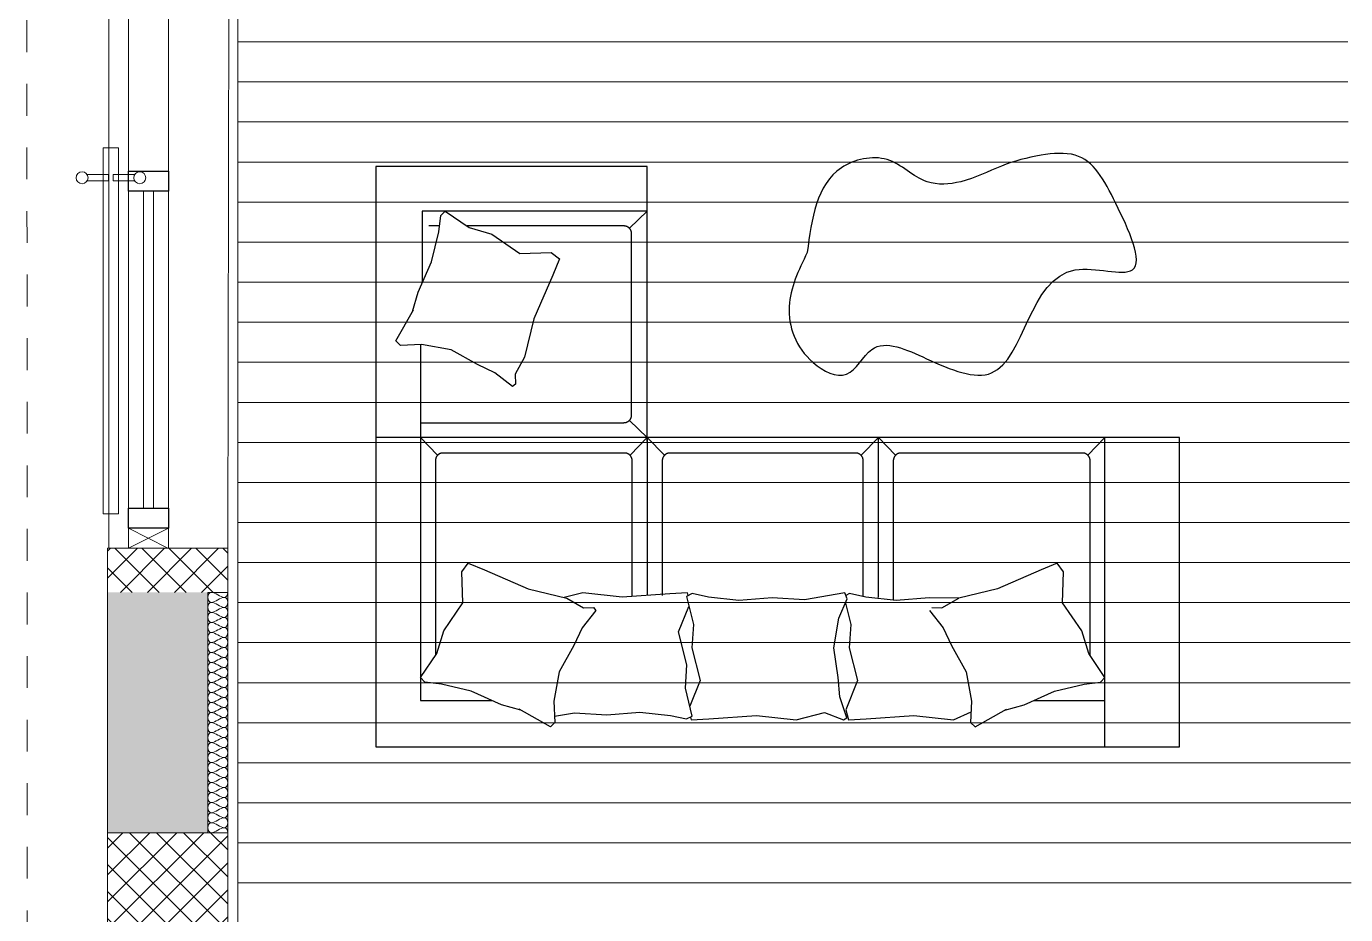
# Model space of a CAD drawing. Header units: millimetres. Extents: x -18512 to 101824, y -95768 to 52898.
# Drawn here: x 30485 to 33778, y -58832 to -56614 of the extents above; entities that cross this region are included whole.
import ezdxf

# ---------------------------------------------------------------- set-up
doc = ezdxf.new("R2010")
doc.units = ezdxf.units.MM
doc.header["$LTSCALE"] = 25
doc.linetypes.add('Dash', pattern=[6.35, 3.175, -3.175])
doc.layers.add('1547 I-StB-p-00-GA$0$WD-FURNITURE', color=1, linetype='Continuous')
doc.layers.add('AR WALL HATCH', color=8, linetype='Continuous')
for name, color, linetype, lineweight in [('A-DETL-INSL', 8, 'Continuous', 9), ('A-DOOR', 31, 'Continuous', 18), ('A-GLAZ', 6, 'Continuous', 9), ('A-GLAZ-CWMG', 51, 'Continuous', 9), ('Archi-frame', 253, 'Continuous', 9), ('hatch', 252, 'Continuous', 0), ('I-WALL', 2, 'Continuous', 9), ('S-COLS', 6, 'Continuous', 9), ('wood flooring', 8, 'Continuous', 13)]:
    doc.layers.add(name, color=color, linetype=linetype, lineweight=lineweight)

# ---------------------------------------------------------------- blocks, each defined once
blk = doc.blocks.new('Q  CurtainWall sliding door - GD03 85mm-8810068-GROUND FLOOR PLAN')
at = {"layer": 'A-DOOR'}
for p, q in [((276.7, 153.3), (276.7, 100)), ((292.7, 100), (292.7, 153.3)), ((209.7, 75), (209.7, 113)), ((209.7, 113), (1124.1, 113)), ((276.7, 100), (292.7, 100)), ((1124.1, 113), (1124.1, 75)), ((1124.1, 75), (209.7, 75)), ((276.7, 34.7), (276.7, 88)), ((276.7, 88), (292.7, 88)), ((292.7, 88), (292.7, 34.7))]:
    blk.add_line(p, q, dxfattribs=at)
for centre in [(284.7, 166), (284.7, 22)]:
    blk.add_circle(centre, 15, dxfattribs=at)
blk = doc.blocks.new('Rectangular Mullion - 50 x 100mm-7747919-GROUND FLOOR PLAN')
at = {"layer": 'A-GLAZ-CWMG', "lineweight": 30}
for p, q in [((-50, 50), (0, 50)), ((-50, -50), (-50, 50)), ((0, 50), (0, -50)), ((0, -50), (-50, -50))]:
    blk.add_line(p, q, dxfattribs=at)
blk = doc.blocks.new('Rectangular Mullion - 50 x 100mm-8822283-GROUND FLOOR PLAN')
at = {"layer": 'A-GLAZ-CWMG'}
for p, q in [((15631.3, -17456.4), (15631.3, -18273)), ((15731.3, -17456.4), (15731.3, -18273))]:
    blk.add_line(p, q, dxfattribs=at)
blk = doc.blocks.new('System Panel - Glazed2-8822286-GROUND FLOOR PLAN')
at = {"layer": 'A-GLAZ', "lineweight": 18}
for p, q in [((395.8, 12.5), (-395.8, 12.5)), ((-395.8, 12.5), (-395.8, -12.5)), ((395.8, -12.5), (395.8, 12.5)), ((-395.8, -12.5), (395.8, -12.5))]:
    blk.add_line(p, q, dxfattribs=at)
blk = doc.blocks.new('Rectangular Mullion - 50 x 100mm-8822282-GROUND FLOOR PLAN')
at = {"layer": 'A-GLAZ-CWMG'}
for p, q in [((15631.3, -18323), (15631.3, -19114.7)), ((15731.3, -18323), (15731.3, -19114.7))]:
    blk.add_line(p, q, dxfattribs=at)
blk = doc.blocks.new('Rectangular Mullion - 50 x 100mm-7155986-GROUND FLOOR PLAN')
at = {"layer": 'A-GLAZ-CWMG', "lineweight": 30}
for p, q in [((-25, 50), (25, 50)), ((-25, -50), (-25, 50)), ((25, 50), (25, -50)), ((25, -50), (-25, -50))]:
    blk.add_line(p, q, dxfattribs=at)

msp = doc.modelspace()

# ---------------------------------------------------------------- hatches: boundary and pattern name
at = {"layer": 'AR WALL HATCH', "lineweight": 5, "ltscale": 25}
h = msp.add_hatch(dxfattribs=at)
h.set_pattern_fill('ANSI37', color=256, scale=15, style=0)
h.set_pattern_definition([(45, (15109.02, 35539.32), (-33.67596, 33.67596), []), (135, (15109.02, 35539.32), (-33.67596, -33.67596), [])])
h.paths.add_polyline_path([(30988.1, -58876.9), (30688.1, -58876.9), (30688.1, -58627), (30988.1, -58627)])
h.paths.add_polyline_path([(30688.1, -57916.9), (30988.1, -57916.9), (30988.1, -58027), (30688.1, -58027)])
at = {"layer": 'S-COLS', "lineweight": 5}
msp.add_hatch(color=252, dxfattribs=at).paths.add_polyline_path([(30688.1, -58027), (30938.1, -58027), (30938.1, -58627), (30688.1, -58627)], flags=0)
at = {"layer": 'wood flooring'}
h = msp.add_hatch(dxfattribs=at)
h.set_pattern_fill('_USER', color=256, scale=100, pattern_type=0)
h.set_pattern_definition([(360, (338285.01, 171947.46), (-2e-14, 100), [])])
h.paths.add_polyline_path([(33755.5, -49171.9), (31012.9, -49171.9), (31012.9, -49811.5), (31012.9, -62446.9), (32698.1, -62446.9), (32698.1, -63146.9), (33808.1, -63146.9)])

# ---------------------------------------------------------------- linework, layer by layer
at = {"layer": '1547 I-StB-p-00-GA$0$WD-FURNITURE'}
for p, q in [((32034.6, -57650.4), (32034.6, -56963.5)), ((32034.6, -57074.9), (31990.3, -57117.4)), ((31516.4, -57112), (31490.1, -57112)), ((31469.1, -57640.4), (31511.6, -57684.6)), ((32612, -57640.4), (32654.6, -57684.6)), ((33177.5, -57640.4), (33135, -57684.6)), ((33177.5, -58412.9), (33177.5, -57640.4)), ((32539.8, -58030.1), (32530.6, -58034.6)), ((32113, -58125.8), (32139.1, -58062.1)), ((32999.2, -58297), (33177.5, -58297)), ((32142.9, -58338.4), (32144.8, -58344.9))]:
    msp.add_line(p, q, dxfattribs=at)
for points in [[(32034.6, -56963.7), (31357.6, -56963.7), (31357.6, -57640.4)], [(32034.6, -56963.7), (31357.6, -56963.7), (31357.6, -57640.4)], [(31449.3, -57325.3), (31463, -57277), (31496.6, -57201.5), (31514.4, -57127.1), (31519.7, -57086.1), (31531, -57075.1), (31590.8, -57115.7), (31647.1, -57132.9)], [(32034.6, -57075.1), (31473.5, -57075.1), (31473.5, -57253.4)], [(31469.1, -57603.3), (31976.6, -57603.3), (31977.1, -57603.2), (31977.6, -57603.2), (31978, -57603.2), (31978.5, -57603.2), (31979, -57603.1), (31979.5, -57603), (31979.9, -57603), (31980.4, -57602.9), (31980.9, -57602.8), (31981.3, -57602.7), (31981.8, -57602.6), (31982.2, -57602.5), (31982.7, -57602.3), (31983.1, -57602.2), (31983.6, -57602), (31984, -57601.8), (31984.4, -57601.7), (31984.9, -57601.5), (31985.3, -57601.3), (31985.7, -57601.1), (31986.1, -57600.8), (31986.5, -57600.6), (31987, -57600.4), (31987.3, -57600.1), (31987.7, -57599.9), (31988.1, -57599.6), (31988.5, -57599.3), (31988.9, -57599), (31989.2, -57598.7), (31989.6, -57598.4), (31989.9, -57598.1), (31990.3, -57597.8), (31990.6, -57597.5), (31990.9, -57597.2), (31991.2, -57596.8), (31991.5, -57596.5), (31991.8, -57596.1), (31992.1, -57595.7), (31992.4, -57595.4), (31992.7, -57595), (31992.9, -57594.6), (31993.2, -57594.2), (31993.4, -57593.8), (31993.7, -57593.4), (31993.9, -57593), (31994.1, -57592.6), (31994.3, -57592.2), (31994.5, -57591.8), (31994.6, -57591.4), (31994.8, -57590.9), (31995, -57590.5), (31995.1, -57590.1), (31995.2, -57589.6), (31995.4, -57589.2), (31995.5, -57588.7), (31995.6, -57588.3), (31995.6, -57587.9), (31995.7, -57587.4), (31995.8, -57587), (31995.8, -57586.5), (31995.9, -57586), (31995.9, -57585.6), (31995.9, -57585.1), (31995.9, -57584.7), (31995.9, -57130.6), (31995.9, -57130.2), (31995.9, -57129.7), (31995.9, -57129.3), (31995.8, -57128.8), (31995.8, -57128.3), (31995.7, -57127.9), (31995.6, -57127.4), (31995.6, -57127), (31995.5, -57126.5), (31995.4, -57126.1), (31995.2, -57125.7), (31995.1, -57125.2), (31995, -57124.8), (31994.8, -57124.4), (31994.6, -57123.9), (31994.5, -57123.5), (31994.3, -57123.1), (31994.1, -57122.7), (31993.9, -57122.3), (31993.7, -57121.9), (31993.4, -57121.5), (31993.2, -57121.1), (31992.9, -57120.7), (31992.7, -57120.3), (31992.4, -57119.9), (31992.1, -57119.6), (31991.8, -57119.2), (31991.5, -57118.8), (31991.2, -57118.5), (31990.9, -57118.1), (31990.6, -57117.8), (31990.3, -57117.5), (31989.9, -57117.2), (31989.6, -57116.9), (31989.2, -57116.6), (31988.9, -57116.3), (31988.5, -57116), (31988.1, -57115.7), (31987.7, -57115.4), (31987.3, -57115.2), (31987, -57114.9), (31986.5, -57114.7), (31986.1, -57114.5), (31985.7, -57114.2), (31985.3, -57114), (31984.9, -57113.8), (31984.4, -57113.6), (31984, -57113.5), (31983.6, -57113.3), (31983.1, -57113.1), (31982.7, -57113), (31982.2, -57112.8), (31981.8, -57112.7), (31981.3, -57112.6), (31980.9, -57112.5), (31980.4, -57112.4), (31979.9, -57112.3), (31979.5, -57112.2), (31979, -57112.2), (31978.5, -57112.1), (31978, -57112.1), (31977.6, -57112.1), (31977.1, -57112.1), (31976.6, -57112), (31585.4, -57112)], [(31647.1, -57132.9), (31717.1, -57181.2), (31795.3, -57178.6), (31816.3, -57194.1), (31799.5, -57234.6), (31752.1, -57343.6), (31728.9, -57440), (31705.3, -57482), (31705.9, -57507.3), (31698.6, -57513), (31654.9, -57478.7), (31611, -57457.9), (31545.4, -57421.5), (31471.7, -57407.9), (31418.9, -57410.4), (31407.5, -57399.2), (31451.6, -57321.1)], [(31469.1, -57408.1), (31469.1, -58297), (31647.4, -58297)], [(32078, -57684.6), (32034.6, -57640.4), (31990.3, -57597.8)], [(31357.7, -57640.4), (31357.7, -58412.9), (33363.1, -58412.9)], [(33363.1, -58412.9), (33363.1, -57640.4), (31357.7, -57640.4)], [(31992, -57684.6), (32034.6, -57640.4), (32034.6, -58034.5)], [(32612, -58039.7), (32612, -57640.4), (32568.6, -57684.6)], [(31997.4, -58036.4), (31997.4, -57698.3), (31997.4, -57697.9), (31997.4, -57697.4), (31997.4, -57696.9), (31997.3, -57696.4), (31997.3, -57696), (31997.2, -57695.5), (31997.1, -57695), (31997.1, -57694.6), (31997, -57694.1), (31996.9, -57693.6), (31996.7, -57693.2), (31996.6, -57692.7), (31996.5, -57692.3), (31996.3, -57691.8), (31996.2, -57691.4), (31996, -57690.9), (31995.8, -57690.5), (31995.6, -57690.1), (31995.4, -57689.6), (31995.2, -57689.2), (31995, -57688.8), (31994.8, -57688.4), (31994.5, -57688), (31994.3, -57687.6), (31994, -57687.2), (31993.8, -57686.8), (31993.5, -57686.4), (31993.2, -57686.1), (31992.9, -57685.7), (31992.6, -57685.4), (31992.3, -57685), (31992, -57684.7), (31991.7, -57684.3), (31991.3, -57684), (31991, -57683.7), (31990.6, -57683.4), (31990.3, -57683.1), (31989.9, -57682.8), (31989.5, -57682.5), (31989.2, -57682.3), (31988.8, -57682), (31988.4, -57681.8), (31988, -57681.5), (31987.6, -57681.3), (31987.2, -57681.1), (31986.8, -57680.9), (31986.4, -57680.7), (31986, -57680.5), (31985.5, -57680.3), (31985.1, -57680.1), (31984.7, -57680), (31984.2, -57679.8), (31983.8, -57679.7), (31983.4, -57679.6), (31982.9, -57679.5), (31982.5, -57679.4), (31982, -57679.3), (31981.6, -57679.2), (31981.1, -57679.2), (31980.7, -57679.1), (31980.2, -57679.1), (31979.8, -57679), (31979.3, -57679), (31978.8, -57679), (31524.8, -57679), (31524.3, -57679), (31523.9, -57679), (31523.4, -57679.1), (31523, -57679.1), (31522.5, -57679.2), (31522.1, -57679.2), (31521.6, -57679.3), (31521.2, -57679.4), (31520.7, -57679.5), (31520.3, -57679.6), (31519.8, -57679.7), (31519.4, -57679.8), (31519, -57680), (31518.5, -57680.1), (31518.1, -57680.3), (31517.7, -57680.5), (31517.3, -57680.7), (31516.8, -57680.9), (31516.4, -57681.1), (31516, -57681.3), (31515.6, -57681.5), (31515.2, -57681.8), (31514.9, -57682), (31514.5, -57682.3), (31514.1, -57682.5), (31513.7, -57682.8), (31513.4, -57683.1), (31513, -57683.4), (31512.7, -57683.7), (31512.3, -57684), (31512, -57684.3), (31511.7, -57684.7), (31511.3, -57685), (31511, -57685.4), (31510.7, -57685.7), (31510.4, -57686.1), (31510.1, -57686.4), (31509.9, -57686.8), (31509.6, -57687.2), (31509.3, -57687.6), (31509.1, -57688), (31508.9, -57688.4), (31508.6, -57688.8), (31508.4, -57689.2), (31508.2, -57689.6), (31508, -57690.1), (31507.8, -57690.5), (31507.6, -57690.9), (31507.5, -57691.4), (31507.3, -57691.8), (31507.2, -57692.3), (31507, -57692.7), (31506.9, -57693.2), (31506.8, -57693.6), (31506.7, -57694.1), (31506.6, -57694.6), (31506.5, -57695), (31506.4, -57695.5), (31506.4, -57696), (31506.3, -57696.4), (31506.3, -57696.9), (31506.2, -57697.4), (31506.2, -57697.9), (31506.2, -57698.3), (31506.2, -58184.8)], [(32574.1, -58035.4), (32574.1, -57698.3), (32574.1, -57697.9), (32574.1, -57697.4), (32574.1, -57696.9), (32574, -57696.4), (32574, -57696), (32573.9, -57695.5), (32573.8, -57695), (32573.7, -57694.6), (32573.6, -57694.1), (32573.5, -57693.6), (32573.4, -57693.2), (32573.3, -57692.7), (32573.1, -57692.3), (32573, -57691.8), (32572.8, -57691.4), (32572.7, -57690.9), (32572.5, -57690.5), (32572.3, -57690.1), (32572.1, -57689.6), (32571.9, -57689.2), (32571.6, -57688.8), (32571.4, -57688.4), (32571.2, -57688), (32570.9, -57687.6), (32570.6, -57687.2), (32570.4, -57686.8), (32570.1, -57686.4), (32569.8, -57686.1), (32569.5, -57685.7), (32569.2, -57685.4), (32568.9, -57685), (32568.5, -57684.7), (32568.2, -57684.3), (32567.9, -57684), (32567.5, -57683.7), (32567.2, -57683.4), (32566.8, -57683.1), (32566.4, -57682.8), (32566.1, -57682.5), (32565.7, -57682.3), (32565.3, -57682), (32564.9, -57681.8), (32564.5, -57681.5), (32564.1, -57681.3), (32563.7, -57681.1), (32563.2, -57680.9), (32562.8, -57680.7), (32562.4, -57680.5), (32562, -57680.3), (32561.5, -57680.1), (32561.1, -57680), (32560.6, -57679.8), (32560.2, -57679.7), (32559.7, -57679.6), (32559.3, -57679.5), (32558.8, -57679.4), (32558.4, -57679.3), (32557.9, -57679.2), (32557.5, -57679.2), (32557, -57679.1), (32556.5, -57679.1), (32556.1, -57679), (32555.6, -57679), (32555.1, -57679), (32091.4, -57679), (32091, -57679), (32090.5, -57679), (32090.1, -57679.1), (32089.6, -57679.1), (32089.1, -57679.2), (32088.7, -57679.2), (32088.2, -57679.3), (32087.8, -57679.4), (32087.3, -57679.5), (32086.8, -57679.6), (32086.4, -57679.7), (32085.9, -57679.8), (32085.5, -57680), (32085.1, -57680.1), (32084.6, -57680.3), (32084.2, -57680.5), (32083.8, -57680.7), (32083.3, -57680.9), (32082.9, -57681.1), (32082.5, -57681.3), (32082.1, -57681.5), (32081.7, -57681.8), (32081.3, -57682), (32080.9, -57682.3), (32080.5, -57682.5), (32080.2, -57682.8), (32079.8, -57683.1), (32079.4, -57683.4), (32079.1, -57683.7), (32078.7, -57684), (32078.4, -57684.3), (32078, -57684.7), (32077.7, -57685), (32077.4, -57685.4), (32077.1, -57685.7), (32076.8, -57686.1), (32076.5, -57686.4), (32076.2, -57686.8), (32075.9, -57687.2), (32075.7, -57687.6), (32075.4, -57688), (32075.2, -57688.4), (32074.9, -57688.8), (32074.7, -57689.2), (32074.5, -57689.6), (32074.3, -57690.1), (32074.1, -57690.5), (32073.9, -57690.9), (32073.8, -57691.4), (32073.6, -57691.8), (32073.4, -57692.3), (32073.3, -57692.7), (32073.2, -57693.2), (32073.1, -57693.6), (32072.9, -57694.1), (32072.9, -57694.6), (32072.8, -57695), (32072.7, -57695.5), (32072.6, -57696), (32072.6, -57696.4), (32072.5, -57696.9), (32072.5, -57697.4), (32072.5, -57697.9), (32072.5, -57698.3), (32072.5, -58034.7)], [(33140.4, -58184.8), (33140.4, -57698.3), (33140.4, -57697.9), (33140.4, -57697.4), (33140.3, -57696.9), (33140.3, -57696.4), (33140.2, -57696), (33140.2, -57695.5), (33140.1, -57695), (33140, -57694.6), (33139.9, -57694.1), (33139.8, -57693.6), (33139.7, -57693.2), (33139.6, -57692.7), (33139.4, -57692.3), (33139.3, -57691.8), (33139.1, -57691.4), (33139, -57690.9), (33138.8, -57690.5), (33138.6, -57690.1), (33138.4, -57689.6), (33138.2, -57689.2), (33138, -57688.8), (33137.7, -57688.4), (33137.5, -57688), (33137.2, -57687.6), (33137, -57687.2), (33136.7, -57686.8), (33136.4, -57686.4), (33136.2, -57686.1), (33135.9, -57685.7), (33135.6, -57685.4), (33135.3, -57685), (33134.9, -57684.7), (33134.6, -57684.3), (33134.3, -57684), (33133.9, -57683.7), (33133.6, -57683.4), (33133.2, -57683.1), (33132.9, -57682.8), (33132.5, -57682.5), (33132.1, -57682.3), (33131.7, -57682), (33131.4, -57681.8), (33131, -57681.5), (33130.6, -57681.3), (33130.2, -57681.1), (33129.7, -57680.9), (33129.3, -57680.7), (33128.9, -57680.5), (33128.5, -57680.3), (33128.1, -57680.1), (33127.6, -57680), (33127.2, -57679.8), (33126.8, -57679.7), (33126.3, -57679.6), (33125.9, -57679.5), (33125.4, -57679.4), (33125, -57679.3), (33124.5, -57679.2), (33124.1, -57679.2), (33123.6, -57679.1), (33123.2, -57679.1), (33122.7, -57679), (33122.3, -57679), (33121.8, -57679), (32667.7, -57679), (32667.3, -57679), (32666.8, -57679), (32666.4, -57679.1), (32665.9, -57679.1), (32665.5, -57679.2), (32665, -57679.2), (32664.6, -57679.3), (32664.1, -57679.4), (32663.7, -57679.5), (32663.2, -57679.6), (32662.8, -57679.7), (32662.4, -57679.8), (32661.9, -57680), (32661.5, -57680.1), (32661.1, -57680.3), (32660.6, -57680.5), (32660.2, -57680.7), (32659.8, -57680.9), (32659.4, -57681.1), (32659, -57681.3), (32658.6, -57681.5), (32658.2, -57681.8), (32657.8, -57682), (32657.4, -57682.3), (32657, -57682.5), (32656.7, -57682.8), (32656.3, -57683.1), (32656, -57683.4), (32655.6, -57683.7), (32655.3, -57684), (32654.9, -57684.3), (32654.6, -57684.7), (32654.3, -57685), (32654, -57685.4), (32653.7, -57685.7), (32653.4, -57686.1), (32653.1, -57686.4), (32652.8, -57686.8), (32652.6, -57687.2), (32652.3, -57687.6), (32652.1, -57688), (32651.8, -57688.4), (32651.6, -57688.8), (32651.4, -57689.2), (32651.2, -57689.6), (32651, -57690.1), (32650.8, -57690.5), (32650.6, -57690.9), (32650.4, -57691.4), (32650.3, -57691.8), (32650.1, -57692.3), (32650, -57692.7), (32649.8, -57693.2), (32649.7, -57693.6), (32649.6, -57694.1), (32649.5, -57694.6), (32649.4, -57695), (32649.4, -57695.5), (32649.3, -57696), (32649.3, -57696.4), (32649.2, -57696.9), (32649.2, -57697.4), (32649.2, -57697.9), (32649.2, -57698.3), (32649.2, -58045.2)], [(31526.9, -58123.4), (31575.1, -58053.4), (31572.6, -57975.3), (31588.1, -57954.2), (31628.6, -57971), (31737.5, -58018.4), (31834, -58041.6), (31876, -58065.2), (31901.2, -58064.6), (31907, -58071.9), (31872.7, -58115.6), (31851.9, -58159.5), (31815.5, -58225.1), (31801.9, -58298.8), (31804.4, -58351.6), (31793.2, -58363), (31715.1, -58318.9)], [(32927.4, -58321.2), (32975.7, -58307.5), (33051.1, -58273.9), (33125.5, -58256.1), (33166.5, -58250.8), (33177.5, -58239.5), (33136.9, -58179.7), (33119.7, -58123.4), (33071.5, -58053.4), (33074, -57975.3), (33058.5, -57954.2), (33018, -57971), (32909.1, -58018.4), (32812.6, -58041.6)], [(32137.5, -58034.8), (32135.6, -58028.3), (32091.6, -58030.6), (31972.7, -58038.7), (31873.9, -58028.3), (31827.4, -58040)], [(32144.8, -58344.9), (32188.8, -58342.6), (32307.8, -58334.5), (32406.5, -58344.9), (32477.8, -58326.9), (32524.8, -58344.9), (32532.8, -58340), (32515.9, -58287.4), (32511.7, -58239.2), (32500.4, -58165.4), (32513.5, -58091.7), (32534.3, -58042.9), (32527.8, -58028.4), (32427.3, -58045.8), (32346.4, -58040.6), (32263.7, -58046.9), (32187.6, -58038.8), (32147.2, -58030.1), (32132.9, -58037.1), (32150.2, -58106.8), (32146.6, -58165.4), (32167.4, -58247.3), (32141.3, -58311)], [(32745.4, -58064.6), (32770.6, -58065.2), (32812.6, -58041.6), (32739, -58040.6), (32656.4, -58046.9), (32580.2, -58038.8), (32539.8, -58030.1)], [(32529.7, -58053.8), (32542.8, -58106.8), (32539.2, -58165.4), (32560, -58247.3), (32530.3, -58319.9), (32537.4, -58344.9), (32581.4, -58342.6), (32700.4, -58334.5), (32799.1, -58344.9), (32843.4, -58325.2)], [(32739.6, -58071.9), (32773.9, -58115.6), (32794.7, -58159.5), (32831.1, -58225.1), (32844.7, -58298.8), (32842.2, -58351.6), (32853.4, -58363), (32931.5, -58318.9)], [(31719.2, -58321.2), (31670.9, -58307.5), (31595.5, -58273.9), (31521.1, -58256.1), (31480, -58250.8), (31469.1, -58239.5), (31509.7, -58179.7), (31526.9, -58123.4)], [(31803.7, -58336), (31853.1, -58327.4), (31934, -58332.6), (32016.7, -58326.2), (32092.8, -58334.4), (32133.2, -58343.1), (32147.5, -58336.1), (32130.3, -58266.4), (32133.8, -58207.7), (32113, -58125.8)]]:
    msp.add_lwpolyline(points, dxfattribs=at)
msp.add_spline([(32434.2, -57178.5), (32519.8, -56966.9), (32633.6, -56946.5), (32733.3, -57001.6), (32817.7, -57001.6), (32919, -56962.7), (33018.4, -56935.4), (33103.1, -56935.4), (33204.4, -57055.7), (33245.8, -57221.7), (33103.1, -57221.7), (32894.6, -57479.2), (32732, -57443.5), (32595.2, -57420.6), (32532.3, -57482.3), (32448.9, -57453.1), (32389.1, -57313.1), (32434.2, -57178.5)], degree=3, dxfattribs=at)
at = {"layer": 'A-DETL-INSL', "color": 1}
msp.add_lwpolyline([(30988.1, -58027), (30988.1, -58627)], dxfattribs=at)
at = {"layer": 'A-DETL-INSL'}
for points in [[(30946.4, -58027), (30942.5, -58027), (30933.7, -58039.5), (30942.5, -58052), (30946.4, -58052)], [(30979.8, -58039.5), (30968.3, -58039.5), (30957.9, -58027), (30946.4, -58027)], [(30946.4, -58052), (30957.9, -58052), (30968.3, -58039.5), (30979.8, -58039.5)], [(30988.1, -58027), (30988.1, -58033.3), (30983.7, -58039.5), (30979.8, -58039.5)], [(30979.8, -58039.5), (30983.7, -58039.5), (30992.5, -58052), (30983.7, -58064.5), (30979.8, -58064.5)], [(30946.4, -58052), (30942.5, -58052), (30933.7, -58064.5), (30942.5, -58077), (30946.4, -58077)], [(30946.4, -58077), (30942.5, -58077), (30933.7, -58089.5), (30942.5, -58102), (30946.4, -58102)], [(30979.8, -58064.5), (30968.3, -58064.5), (30957.9, -58052), (30946.4, -58052)], [(30946.4, -58077), (30957.9, -58077), (30968.3, -58064.5), (30979.8, -58064.5)], [(30979.8, -58089.5), (30968.3, -58089.5), (30957.9, -58077), (30946.4, -58077)], [(30979.8, -58064.5), (30983.7, -58064.5), (30992.5, -58077), (30983.7, -58089.5), (30979.8, -58089.5)], [(30946.4, -58102), (30942.5, -58102), (30933.7, -58114.5), (30942.5, -58127), (30946.4, -58127)], [(30946.4, -58102), (30957.9, -58102), (30968.3, -58089.5), (30979.8, -58089.5)], [(30979.8, -58114.5), (30968.3, -58114.5), (30957.9, -58102), (30946.4, -58102)], [(30946.4, -58127), (30957.9, -58127), (30968.3, -58114.5), (30979.8, -58114.5)], [(30979.8, -58089.5), (30983.7, -58089.5), (30992.5, -58102), (30983.7, -58114.5), (30979.8, -58114.5)], [(30979.8, -58114.5), (30983.7, -58114.5), (30992.5, -58127), (30983.7, -58139.5), (30979.8, -58139.5)], [(30946.4, -58127), (30942.5, -58127), (30933.7, -58139.5), (30942.5, -58152), (30946.4, -58152)], [(30979.8, -58139.5), (30968.3, -58139.5), (30957.9, -58127), (30946.4, -58127)], [(30946.4, -58152), (30957.9, -58152), (30968.3, -58139.5), (30979.8, -58139.5)], [(30979.8, -58139.5), (30983.7, -58139.5), (30992.5, -58152), (30983.7, -58164.5), (30979.8, -58164.5)], [(30946.4, -58152), (30942.5, -58152), (30933.7, -58164.5), (30942.5, -58177), (30946.4, -58177)], [(30946.4, -58177), (30942.5, -58177), (30933.7, -58189.5), (30942.5, -58202), (30946.4, -58202)], [(30979.8, -58164.5), (30968.3, -58164.5), (30957.9, -58152), (30946.4, -58152)], [(30946.4, -58177), (30957.9, -58177), (30968.3, -58164.5), (30979.8, -58164.5)], [(30979.8, -58189.5), (30968.3, -58189.5), (30957.9, -58177), (30946.4, -58177)], [(30979.8, -58164.5), (30983.7, -58164.5), (30992.5, -58177), (30983.7, -58189.5), (30979.8, -58189.5)], [(30946.4, -58202), (30942.5, -58202), (30933.7, -58214.5), (30942.5, -58227), (30946.4, -58227)], [(30946.4, -58202), (30957.9, -58202), (30968.3, -58189.5), (30979.8, -58189.5)], [(30979.8, -58214.5), (30968.3, -58214.5), (30957.9, -58202), (30946.4, -58202)], [(30946.4, -58227), (30957.9, -58227), (30968.3, -58214.5), (30979.8, -58214.5)], [(30979.8, -58189.5), (30983.7, -58189.5), (30992.5, -58202), (30983.7, -58214.5), (30979.8, -58214.5)], [(30979.8, -58214.5), (30983.7, -58214.5), (30992.5, -58227), (30983.7, -58239.5), (30979.8, -58239.5)], [(30946.4, -58227), (30942.5, -58227), (30933.7, -58239.5), (30942.5, -58252), (30946.4, -58252)], [(30979.8, -58239.5), (30968.3, -58239.5), (30957.9, -58227), (30946.4, -58227)], [(30946.4, -58252), (30957.9, -58252), (30968.3, -58239.5), (30979.8, -58239.5)], [(30979.8, -58239.5), (30983.7, -58239.5), (30992.5, -58252), (30983.7, -58264.5), (30979.8, -58264.5)], [(30946.4, -58252), (30942.5, -58252), (30933.7, -58264.5), (30942.5, -58277), (30946.4, -58277)], [(30946.4, -58277), (30942.5, -58277), (30933.7, -58289.5), (30942.5, -58302), (30946.4, -58302)], [(30979.8, -58264.5), (30968.3, -58264.5), (30957.9, -58252), (30946.4, -58252)], [(30946.4, -58277), (30957.9, -58277), (30968.3, -58264.5), (30979.8, -58264.5)], [(30979.8, -58289.5), (30968.3, -58289.5), (30957.9, -58277), (30946.4, -58277)], [(30979.8, -58264.5), (30983.7, -58264.5), (30992.5, -58277), (30983.7, -58289.5), (30979.8, -58289.5)], [(30946.4, -58302), (30942.5, -58302), (30933.7, -58314.5), (30942.5, -58327), (30946.4, -58327)], [(30946.4, -58302), (30957.9, -58302), (30968.3, -58289.5), (30979.8, -58289.5)], [(30979.8, -58314.5), (30968.3, -58314.5), (30957.9, -58302), (30946.4, -58302)], [(30946.4, -58327), (30957.9, -58327), (30968.3, -58314.5), (30979.8, -58314.5)], [(30979.8, -58289.5), (30983.7, -58289.5), (30992.5, -58302), (30983.7, -58314.5), (30979.8, -58314.5)], [(30979.8, -58314.5), (30983.7, -58314.5), (30992.5, -58327), (30983.7, -58339.5), (30979.8, -58339.5)], [(30946.4, -58327), (30942.5, -58327), (30933.7, -58339.5), (30942.5, -58352), (30946.4, -58352)], [(30979.8, -58339.5), (30968.3, -58339.5), (30957.9, -58327), (30946.4, -58327)], [(30946.4, -58352), (30957.9, -58352), (30968.3, -58339.5), (30979.8, -58339.5)], [(30979.8, -58339.5), (30983.7, -58339.5), (30992.5, -58352), (30983.7, -58364.5), (30979.8, -58364.5)], [(30946.4, -58352), (30942.5, -58352), (30933.7, -58364.5), (30942.5, -58377), (30946.4, -58377)], [(30946.4, -58377), (30942.5, -58377), (30933.7, -58389.5), (30942.5, -58402), (30946.4, -58402)], [(30979.8, -58364.5), (30968.3, -58364.5), (30957.9, -58352), (30946.4, -58352)], [(30946.4, -58377), (30957.9, -58377), (30968.3, -58364.5), (30979.8, -58364.5)], [(30979.8, -58389.5), (30968.3, -58389.5), (30957.9, -58377), (30946.4, -58377)], [(30979.8, -58364.5), (30983.7, -58364.5), (30992.5, -58377), (30983.7, -58389.5), (30979.8, -58389.5)], [(30946.4, -58402), (30942.5, -58402), (30933.7, -58414.5), (30942.5, -58427), (30946.4, -58427)], [(30946.4, -58402), (30957.9, -58402), (30968.3, -58389.5), (30979.8, -58389.5)], [(30979.8, -58414.5), (30968.3, -58414.5), (30957.9, -58402), (30946.4, -58402)], [(30979.8, -58389.5), (30983.7, -58389.5), (30992.5, -58402), (30983.7, -58414.5), (30979.8, -58414.5)], [(30946.4, -58427), (30942.5, -58427), (30933.7, -58439.5), (30942.5, -58452), (30946.4, -58452)], [(30946.4, -58427), (30957.9, -58427), (30968.3, -58414.5), (30979.8, -58414.5)], [(30979.8, -58439.5), (30968.3, -58439.5), (30957.9, -58427), (30946.4, -58427)], [(30946.4, -58452), (30957.9, -58452), (30968.3, -58439.5), (30979.8, -58439.5)], [(30979.8, -58414.5), (30983.7, -58414.5), (30992.5, -58427), (30983.7, -58439.5), (30979.8, -58439.5)], [(30979.8, -58439.5), (30983.7, -58439.5), (30992.5, -58452), (30983.7, -58464.5), (30979.8, -58464.5)], [(30946.4, -58452), (30942.5, -58452), (30933.7, -58464.5), (30942.5, -58477), (30946.4, -58477)], [(30946.4, -58477), (30942.5, -58477), (30933.7, -58489.5), (30942.5, -58502), (30946.4, -58502)], [(30979.8, -58464.5), (30968.3, -58464.5), (30957.9, -58452), (30946.4, -58452)], [(30946.4, -58477), (30957.9, -58477), (30968.3, -58464.5), (30979.8, -58464.5)], [(30979.8, -58489.5), (30968.3, -58489.5), (30957.9, -58477), (30946.4, -58477)], [(30979.8, -58464.5), (30983.7, -58464.5), (30992.5, -58477), (30983.7, -58489.5), (30979.8, -58489.5)], [(30946.4, -58502), (30942.5, -58502), (30933.7, -58514.5), (30942.5, -58527), (30946.4, -58527)], [(30946.4, -58502), (30957.9, -58502), (30968.3, -58489.5), (30979.8, -58489.5)], [(30979.8, -58514.5), (30968.3, -58514.5), (30957.9, -58502), (30946.4, -58502)], [(30979.8, -58489.5), (30983.7, -58489.5), (30992.5, -58502), (30983.7, -58514.5), (30979.8, -58514.5)], [(30946.4, -58527), (30942.5, -58527), (30933.7, -58539.5), (30942.5, -58552), (30946.4, -58552)], [(30946.4, -58527), (30957.9, -58527), (30968.3, -58514.5), (30979.8, -58514.5)], [(30979.8, -58539.5), (30968.3, -58539.5), (30957.9, -58527), (30946.4, -58527)], [(30946.4, -58552), (30957.9, -58552), (30968.3, -58539.5), (30979.8, -58539.5)], [(30979.8, -58514.5), (30983.7, -58514.5), (30992.5, -58527), (30983.7, -58539.5), (30979.8, -58539.5)], [(30979.8, -58539.5), (30983.7, -58539.5), (30992.5, -58552), (30983.7, -58564.5), (30979.8, -58564.5)], [(30946.4, -58552), (30942.5, -58552), (30933.7, -58564.5), (30942.5, -58577), (30946.4, -58577)], [(30946.4, -58577), (30942.5, -58577), (30933.7, -58589.5), (30942.5, -58602), (30946.4, -58602)], [(30979.8, -58564.5), (30968.3, -58564.5), (30957.9, -58552), (30946.4, -58552)], [(30946.4, -58577), (30957.9, -58577), (30968.3, -58564.5), (30979.8, -58564.5)], [(30979.8, -58589.5), (30968.3, -58589.5), (30957.9, -58577), (30946.4, -58577)], [(30979.8, -58564.5), (30983.7, -58564.5), (30992.5, -58577), (30983.7, -58589.5), (30979.8, -58589.5)], [(30946.4, -58602), (30942.5, -58602), (30933.7, -58614.5), (30942.5, -58627), (30946.4, -58627)], [(30946.4, -58602), (30957.9, -58602), (30968.3, -58589.5), (30979.8, -58589.5)], [(30979.8, -58614.5), (30968.3, -58614.5), (30957.9, -58602), (30946.4, -58602)], [(30979.8, -58589.5), (30983.7, -58589.5), (30992.5, -58602), (30983.7, -58614.5), (30979.8, -58614.5)], [(30946.4, -58627), (30957.9, -58627), (30968.3, -58614.5), (30979.8, -58614.5)], [(30979.8, -58614.5), (30983.7, -58614.5), (30988.1, -58621.1), (30988.1, -58627)]]:
    msp.add_open_spline(points, degree=3, dxfattribs=at)
at = {"layer": 'A-DOOR'}
for p, q in [((30690.9, -55216.6), (30690.9, -57916.9)), ((30988.1, -57916.9), (30992.9, -55216.6))]:
    msp.add_line(p, q, dxfattribs=at)
at = {"layer": 'Archi-frame', "color": 252}
msp.add_lwpolyline([(30740.3, -57866.9), (30840.3, -57866.9), (30840.3, -57916.9), (30740.3, -57916.9)], close=True, dxfattribs=at)
for points in [[(30840.3, -57866.9), (30740.3, -57916.9)], [(30740.3, -57866.9), (30838.1, -57916.9)]]:
    msp.add_lwpolyline(points, dxfattribs=at)
at = {"layer": 'hatch', "linetype": 'Dash', "lineweight": 9}
msp.add_line((30485.3, -51042.4, 0), (30488.3, -62626.9), dxfattribs=at)
at = {"layer": 'I-WALL'}
for p, q in [((30688.1, -57916.9), (30688.1, -58876.9)), ((30688.1, -57916.9), (30988.1, -57916.9)), ((30988.1, -57916.9), (30988.1, -58027)), ((30938.1, -58627), (30938.1, -58027)), ((30688.1, -58627), (30988.1, -58627)), ((30988.1, -58627), (30988.1, -58876.9))]:
    msp.add_line(p, q, dxfattribs=at)
msp.add_lwpolyline([(30938.1, -58027), (30988.1, -58027)], dxfattribs=at)
at = {"layer": 'S-COLS', "color": 8}
for p, q in [((30688.1, -58627), (30688.1, -58027)), ((30938.1, -58027), (30938.1, -58627)), ((30938.1, -58627), (30688.1, -58627))]:
    msp.add_line(p, q, dxfattribs=at)
at = {"layer": 'wood flooring'}
msp.add_lwpolyline([(31012.9, -49171.9), (31012.9, -62446.9), (32698.1, -62446.9), (32698.1, -63146.9), (33808.1, -63146.9), (33808.1, -49171.9), (31012.9, -49171.9)], dxfattribs=at)

# ---------------------------------------------------------------- block references
at = {"layer": 'A-DOOR', "xscale": -1, "rotation": 90}
msp.add_blockref('Q  CurtainWall sliding door - GD03 85mm-8810068-GROUND FLOOR PLAN', (30790.3, -56706.9), dxfattribs=at)
at = {"layer": 'A-GLAZ', "xscale": -1, "rotation": 90}
msp.add_blockref('System Panel - Glazed2-8822286-GROUND FLOOR PLAN', (30790.3, -57421.1), dxfattribs=at)
at = {"layer": 'A-GLAZ-CWMG', "xscale": -1, "rotation": 180}
for name, p in [('Rectangular Mullion - 50 x 100mm-8822283-GROUND FLOOR PLAN', (15109, -74431.6)), ('Rectangular Mullion - 50 x 100mm-8822282-GROUND FLOOR PLAN', (15109, -76140))]:
    msp.add_blockref(name, p, dxfattribs=at)
at = {"layer": 'A-GLAZ-CWMG', "extrusion": (0, 0, -1), "xscale": -1, "rotation": 90}
for name, p in [('Rectangular Mullion - 50 x 100mm-7155986-GROUND FLOOR PLAN', (-30790.3, -57000.3)), ('Rectangular Mullion - 50 x 100mm-7747919-GROUND FLOOR PLAN', (-30790.3, -57866.9))]:
    msp.add_blockref(name, p, dxfattribs=at)

doc.saveas('drawing.dxf')
